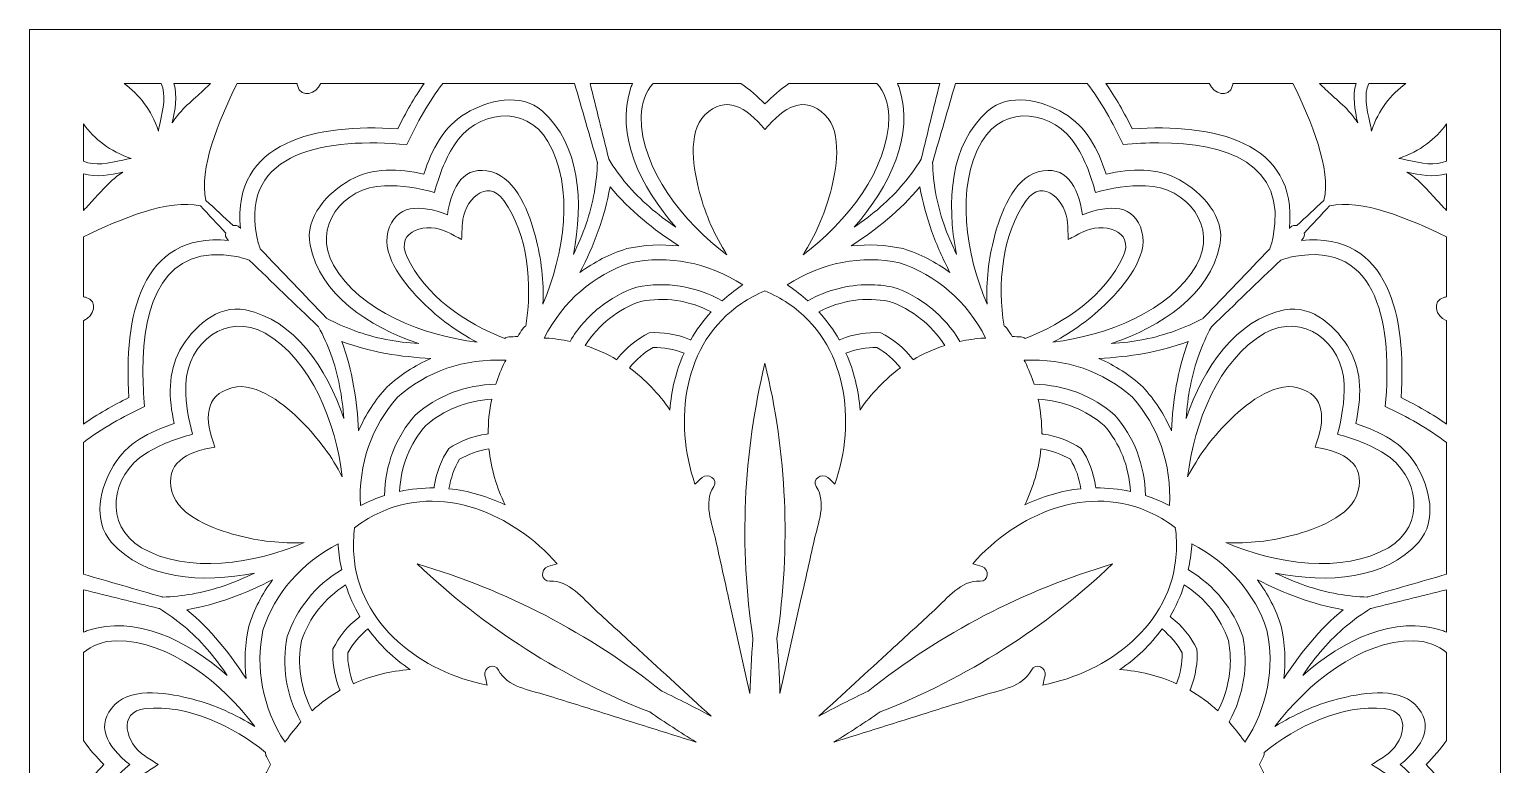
# Model space of a CAD drawing. Extents: x -175 to 692, y -400 to 112.
# Drawn here: x 528.6 to 692.2, y -113.3 to -31.5 of the extents above; entities that cross this region are included whole.
import ezdxf

# ---------------------------------------------------------------- set-up
doc = ezdxf.new("R2010")
doc.units = 0
doc.header["$MEASUREMENT"] = 0
doc.layers.add('Layer 1', color=7, linetype='Continuous', lineweight=0)

msp = doc.modelspace()

# ---------------------------------------------------------------- linework, layer by layer
at = {"layer": 'Layer 1'}
for points, knots in [([(681.72, -31.53), (681.72, -31.53), (680.4, -31.53), (680.4, -31.53), (680.4, -31.53), (675.44, -31.53), (675.44, -31.53), (675.44, -31.53), (674.74, -31.53), (674.74, -31.53), (674.74, -31.53), (669.67, -31.53), (669.67, -31.53), (669.67, -31.53), (668.35, -31.53), (668.35, -31.53), (668.35, -31.53), (667.88, -31.53), (667.88, -31.53), (667.88, -31.53), (666.07, -31.53), (666.07, -31.53), (666.07, -31.53), (665.37, -31.53), (665.37, -31.53), (665.37, -31.53), (663.88, -31.53), (663.88, -31.53), (663.88, -31.53), (651.99, -31.53), (651.99, -31.53), (651.99, -31.53), (649.42, -31.53), (649.42, -31.53), (649.42, -31.53), (641.51, -31.53), (641.51, -31.53), (641.51, -31.53), (635.52, -31.53), (635.52, -31.53), (635.52, -31.53), (632.88, -31.53), (632.88, -31.53), (632.88, -31.53), (631.7, -31.53), (631.7, -31.53), (631.7, -31.53), (630.58, -31.53), (630.58, -31.53), (630.58, -31.53), (628.64, -31.53), (628.64, -31.53), (628.64, -31.53), (613.71, -31.53), (613.71, -31.53), (613.71, -31.53), (610.56, -31.53), (610.56, -31.53), (610.56, -31.53), (610.2, -31.53), (610.2, -31.53), (610.2, -31.53), (607.04, -31.53), (607.04, -31.53), (607.04, -31.53), (592.12, -31.53), (592.12, -31.53), (592.12, -31.53), (590.18, -31.53), (590.18, -31.53), (590.18, -31.53), (589.06, -31.53), (589.06, -31.53), (589.06, -31.53), (587.88, -31.53), (587.88, -31.53), (587.88, -31.53), (585.24, -31.53), (585.24, -31.53), (585.24, -31.53), (579.25, -31.53), (579.25, -31.53), (579.25, -31.53), (571.33, -31.53), (571.33, -31.53), (571.33, -31.53), (568.77, -31.53), (568.77, -31.53), (568.77, -31.53), (556.88, -31.53), (556.88, -31.53), (556.88, -31.53), (555.39, -31.53), (555.39, -31.53), (555.39, -31.53), (554.69, -31.53), (554.69, -31.53), (554.69, -31.53), (552.87, -31.53), (552.87, -31.53), (552.87, -31.53), (552.41, -31.53), (552.41, -31.53), (552.41, -31.53), (551.09, -31.53), (551.09, -31.53), (551.09, -31.53), (546.02, -31.53), (546.02, -31.53), (546.02, -31.53), (545.32, -31.53), (545.32, -31.53), (545.32, -31.53), (540.36, -31.53), (540.36, -31.53), (540.36, -31.53), (539.04, -31.53), (539.04, -31.53), (539.04, -31.53), (528.59, -31.53), (528.59, -31.53), (528.59, -31.53), (528.59, -41.98), (528.59, -41.98), (528.59, -41.98), (528.59, -43.3), (528.59, -43.3), (528.59, -43.3), (528.59, -48.26), (528.59, -48.26), (528.59, -48.26), (528.59, -48.96), (528.59, -48.96), (528.59, -48.96), (528.59, -54.03), (528.59, -54.03), (528.59, -54.03), (528.59, -55.36), (528.59, -55.36), (528.59, -55.36), (528.59, -55.81), (528.59, -55.81), (528.59, -55.81), (528.59, -57.63), (528.59, -57.63), (528.59, -57.63), (528.59, -58.33), (528.59, -58.33), (528.59, -58.33), (528.59, -59.82), (528.59, -59.82), (528.59, -59.82), (528.59, -71.71), (528.59, -71.71), (528.59, -71.71), (528.59, -74.28), (528.59, -74.28), (528.59, -74.28), (528.59, -82.19), (528.59, -82.19), (528.59, -82.19), (528.59, -88.19), (528.59, -88.19), (528.59, -88.19), (528.59, -90.82), (528.59, -90.82), (528.59, -90.82), (528.59, -92), (528.59, -92), (528.59, -92), (528.59, -93.12), (528.59, -93.12), (528.59, -93.12), (528.59, -95.06), (528.59, -95.06), (528.59, -95.06), (528.59, -109.99), (528.59, -109.99), (528.59, -109.99), (528.59, -113.15), (528.59, -113.15), (528.59, -113.15), (528.59, -113.5), (528.59, -113.5), (528.59, -113.5), (528.59, -116.66), (528.59, -116.66), (528.59, -116.66), (528.59, -131.58), (528.59, -131.58), (528.59, -131.58), (528.59, -133.52), (528.59, -133.52), (528.59, -133.52), (528.59, -134.64), (528.59, -134.64), (528.59, -134.64), (528.59, -135.82), (528.59, -135.82), (528.59, -135.82), (528.59, -138.46), (528.59, -138.46), (528.59, -138.46), (528.59, -144.45), (528.59, -144.45), (528.59, -144.45), (528.59, -152.36), (528.59, -152.36), (528.59, -152.36), (528.59, -154.93), (528.59, -154.93), (528.59, -154.93), (528.59, -166.82), (528.59, -166.82), (528.59, -166.82), (528.59, -168.31), (528.59, -168.31), (528.59, -168.31), (528.59, -169.01), (528.59, -169.01), (528.59, -169.01), (528.59, -170.83), (528.59, -170.83), (528.59, -170.83), (528.59, -171.29), (528.59, -171.29), (528.59, -171.29), (528.59, -172.6), (528.59, -172.6), (528.59, -172.6), (528.59, -177.68), (528.59, -177.68), (528.59, -177.68), (528.59, -178.38), (528.59, -178.38), (528.59, -178.38), (528.59, -183.34), (528.59, -183.34), (528.59, -183.34), (528.59, -184.67), (528.59, -184.67), (528.59, -184.67), (528.59, -195.12), (528.59, -195.12), (528.59, -195.12), (539.04, -195.12), (539.04, -195.12), (539.04, -195.12), (540.36, -195.12), (540.36, -195.12), (540.36, -195.12), (545.32, -195.12), (545.32, -195.12), (545.32, -195.12), (546.03, -195.12), (546.03, -195.12), (546.03, -195.12), (551.09, -195.12), (551.09, -195.12), (551.09, -195.12), (552.41, -195.12), (552.41, -195.12), (552.41, -195.12), (552.88, -195.12), (552.88, -195.12), (552.88, -195.12), (554.69, -195.12), (554.69, -195.12), (554.69, -195.12), (555.39, -195.12), (555.39, -195.12), (555.39, -195.12), (556.88, -195.12), (556.88, -195.12), (556.88, -195.12), (568.77, -195.12), (568.77, -195.12), (568.77, -195.12), (571.34, -195.12), (571.34, -195.12), (571.34, -195.12), (579.26, -195.12), (579.26, -195.12), (579.26, -195.12), (585.23, -195.12), (585.23, -195.12), (585.23, -195.12), (587.88, -195.12), (587.88, -195.12), (587.88, -195.12), (589.06, -195.12), (589.06, -195.12), (589.06, -195.12), (590.18, -195.12), (590.18, -195.12), (590.18, -195.12), (592.13, -195.12), (592.13, -195.12), (592.13, -195.12), (607.04, -195.12), (607.04, -195.12), (607.04, -195.12), (610.19, -195.12), (610.19, -195.12), (610.19, -195.12), (610.57, -195.12), (610.57, -195.12), (610.57, -195.12), (613.72, -195.12), (613.72, -195.12), (613.72, -195.12), (628.63, -195.12), (628.63, -195.12), (628.63, -195.12), (630.58, -195.12), (630.58, -195.12), (630.58, -195.12), (631.7, -195.12), (631.7, -195.12), (631.7, -195.12), (632.88, -195.12), (632.88, -195.12), (632.88, -195.12), (635.53, -195.12), (635.53, -195.12), (635.53, -195.12), (641.5, -195.12), (641.5, -195.12), (641.5, -195.12), (649.42, -195.12), (649.42, -195.12), (649.42, -195.12), (651.99, -195.12), (651.99, -195.12), (651.99, -195.12), (663.88, -195.12), (663.88, -195.12), (663.88, -195.12), (665.37, -195.12), (665.37, -195.12), (665.37, -195.12), (666.06, -195.12), (666.06, -195.12), (666.06, -195.12), (667.88, -195.12), (667.88, -195.12), (667.88, -195.12), (668.35, -195.12), (668.35, -195.12), (668.35, -195.12), (669.67, -195.12), (669.67, -195.12), (669.67, -195.12), (674.73, -195.12), (674.73, -195.12), (674.73, -195.12), (675.44, -195.12), (675.44, -195.12), (675.44, -195.12), (680.4, -195.12), (680.4, -195.12), (680.4, -195.12), (681.72, -195.12), (681.72, -195.12), (681.72, -195.12), (692.18, -195.12), (692.18, -195.12), (692.18, -195.12), (692.18, -184.67), (692.18, -184.67), (692.18, -184.67), (692.18, -183.34), (692.18, -183.34), (692.18, -183.34), (692.18, -178.39), (692.18, -178.39), (692.18, -178.39), (692.18, -177.67), (692.18, -177.67), (692.18, -177.67), (692.18, -172.61), (692.18, -172.61), (692.18, -172.61), (692.18, -171.29), (692.18, -171.29), (692.18, -171.29), (692.18, -170.82), (692.18, -170.82), (692.18, -170.82), (692.18, -169.01), (692.18, -169.01), (692.18, -169.01), (692.18, -168.31), (692.18, -168.31), (692.18, -168.31), (692.18, -166.82), (692.18, -166.82), (692.18, -166.82), (692.18, -154.93), (692.18, -154.93), (692.18, -154.93), (692.18, -152.36), (692.18, -152.36), (692.18, -152.36), (692.18, -144.44), (692.18, -144.44), (692.18, -144.44), (692.18, -138.47), (692.18, -138.47), (692.18, -138.47), (692.18, -135.82), (692.18, -135.82), (692.18, -135.82), (692.18, -134.64), (692.18, -134.64), (692.18, -134.64), (692.18, -133.52), (692.18, -133.52), (692.18, -133.52), (692.18, -131.57), (692.18, -131.57), (692.18, -131.57), (692.18, -116.67), (692.18, -116.67), (692.18, -116.67), (692.18, -113.51), (692.18, -113.51), (692.18, -113.51), (692.18, -113.14), (692.18, -113.14), (692.18, -113.14), (692.18, -109.98), (692.18, -109.98), (692.18, -109.98), (692.18, -95.07), (692.18, -95.07), (692.18, -95.07), (692.18, -93.13), (692.18, -93.13), (692.18, -93.13), (692.18, -92), (692.18, -92), (692.18, -92), (692.18, -90.82), (692.18, -90.82), (692.18, -90.82), (692.18, -88.17), (692.18, -88.17), (692.18, -88.17), (692.18, -82.21), (692.18, -82.21), (692.18, -82.21), (692.18, -74.28), (692.18, -74.28), (692.18, -74.28), (692.18, -71.71), (692.18, -71.71), (692.18, -71.71), (692.18, -59.82), (692.18, -59.82), (692.18, -59.82), (692.18, -58.33), (692.18, -58.33), (692.18, -58.33), (692.18, -57.63), (692.18, -57.63), (692.18, -57.63), (692.18, -55.82), (692.18, -55.82), (692.18, -55.82), (692.18, -55.36), (692.18, -55.36), (692.18, -55.36), (692.18, -54.03), (692.18, -54.03), (692.18, -54.03), (692.18, -48.97), (692.18, -48.97), (692.18, -48.97), (692.18, -48.25), (692.18, -48.25), (692.18, -48.25), (692.18, -43.3), (692.18, -43.3), (692.18, -43.3), (692.18, -41.98), (692.18, -41.98), (692.18, -41.98), (692.18, -31.53), (692.18, -31.53), (692.18, -31.53), (681.72, -31.53), (681.72, -31.53)], [0, 0, 0, 0, 1, 1, 1, 2, 2, 2, 3, 3, 3, 4, 4, 4, 5, 5, 5, 6, 6, 6, 7, 7, 7, 8, 8, 8, 9, 9, 9, 10, 10, 10, 11, 11, 11, 12, 12, 12, 13, 13, 13, 14, 14, 14, 15, 15, 15, 16, 16, 16, 17, 17, 17, 18, 18, 18, 19, 19, 19, 20, 20, 20, 21, 21, 21, 22, 22, 22, 23, 23, 23, 24, 24, 24, 25, 25, 25, 26, 26, 26, 27, 27, 27, 28, 28, 28, 29, 29, 29, 30, 30, 30, 31, 31, 31, 32, 32, 32, 33, 33, 33, 34, 34, 34, 35, 35, 35, 36, 36, 36, 37, 37, 37, 38, 38, 38, 39, 39, 39, 40, 40, 40, 41, 41, 41, 42, 42, 42, 43, 43, 43, 44, 44, 44, 45, 45, 45, 46, 46, 46, 47, 47, 47, 48, 48, 48, 49, 49, 49, 50, 50, 50, 51, 51, 51, 52, 52, 52, 53, 53, 53, 54, 54, 54, 55, 55, 55, 56, 56, 56, 57, 57, 57, 58, 58, 58, 59, 59, 59, 60, 60, 60, 61, 61, 61, 62, 62, 62, 63, 63, 63, 64, 64, 64, 65, 65, 65, 66, 66, 66, 67, 67, 67, 68, 68, 68, 69, 69, 69, 70, 70, 70, 71, 71, 71, 72, 72, 72, 73, 73, 73, 74, 74, 74, 75, 75, 75, 76, 76, 76, 77, 77, 77, 78, 78, 78, 79, 79, 79, 80, 80, 80, 81, 81, 81, 82, 82, 82, 83, 83, 83, 84, 84, 84, 85, 85, 85, 86, 86, 86, 87, 87, 87, 88, 88, 88, 89, 89, 89, 90, 90, 90, 91, 91, 91, 92, 92, 92, 93, 93, 93, 94, 94, 94, 95, 95, 95, 96, 96, 96, 97, 97, 97, 98, 98, 98, 99, 99, 99, 100, 100, 100, 101, 101, 101, 102, 102, 102, 103, 103, 103, 104, 104, 104, 105, 105, 105, 106, 106, 106, 107, 107, 107, 108, 108, 108, 109, 109, 109, 110, 110, 110, 111, 111, 111, 112, 112, 112, 113, 113, 113, 114, 114, 114, 115, 115, 115, 116, 116, 116, 117, 117, 117, 118, 118, 118, 119, 119, 119, 120, 120, 120, 121, 121, 121, 122, 122, 122, 123, 123, 123, 124, 124, 124, 125, 125, 125, 126, 126, 126, 127, 127, 127, 128, 128, 128, 129, 129, 129, 130, 130, 130, 131, 131, 131, 132, 132, 132, 133, 133, 133, 134, 134, 134, 135, 135, 135, 136, 136, 136, 137, 137, 137, 138, 138, 138, 139, 139, 139, 140, 140, 140, 141, 141, 141, 142, 142, 142, 143, 143, 143, 144, 144, 144, 145, 145, 145, 146, 146, 146, 147, 147, 147, 148, 148, 148, 149, 149, 149, 150, 150, 150, 151, 151, 151, 152, 152, 152, 153, 153, 153, 154, 154, 154, 155, 155, 155, 156, 156, 156, 157, 157, 157, 158, 158, 158, 159, 159, 159, 160, 160, 160, 161, 161, 161, 162, 162, 162, 163, 163, 163, 164, 164, 164, 164]), ([(543.25, -37.53), (543.81, -38.8), (543.46, -40.38), (543.12, -41.9), (543.12, -41.9), (543.05, -42.22), (543.05, -42.22), (543, -42.43), (542.97, -42.63), (542.93, -42.84), (542.14, -40.45), (540.8, -38.77), (539.11, -37.53), (539.11, -37.53), (543.25, -37.53), (543.25, -37.53)], [0, 0, 0, 0, 1, 1, 1, 2, 2, 2, 3, 3, 3, 4, 4, 4, 5, 5, 5, 5]), ([(548.73, -37.53), (548.28, -37.99), (547.8, -38.43), (547.3, -38.88), (546.68, -39.43), (546.05, -39.99), (545.48, -40.61), (545.09, -41.04), (544.75, -41.48), (544.47, -41.93), (544.78, -40.51), (545.08, -38.96), (544.65, -37.53), (544.65, -37.53), (548.73, -37.53), (548.73, -37.53)], [0, 0, 0, 0, 1, 1, 1, 2, 2, 2, 3, 3, 3, 4, 4, 4, 5, 5, 5, 5]), ([(558.35, -37.53), (558.36, -37.61), (558.36, -37.68), (558.39, -37.77), (558.78, -39.28), (560.56, -38.68), (560.95, -37.58), (560.96, -37.56), (560.96, -37.55), (560.96, -37.53), (560.96, -37.53), (572.49, -37.53), (572.49, -37.53), (571.39, -39.09), (570.41, -40.82), (569.54, -42.59), (569.54, -42.59), (569.54, -42.59), (569.54, -42.59), (560.59, -41.98), (551.1, -43.92), (552.05, -53.67), (552.02, -53.64), (551.99, -53.6), (551.96, -53.58), (551.74, -53.34), (551.48, -53.29), (551.24, -53.35), (550.23, -52.42), (549.22, -51.48), (548.21, -50.55), (547.43, -47.02), (549.6, -41.76), (551.68, -37.53), (551.68, -37.53), (558.35, -37.53), (558.35, -37.53)], [0, 0, 0, 0, 1, 1, 1, 2, 2, 2, 3, 3, 3, 4, 4, 4, 5, 5, 5, 6, 6, 6, 7, 7, 7, 8, 8, 8, 9, 9, 9, 10, 10, 10, 11, 11, 11, 12, 12, 12, 12]), ([(589.2, -37.53), (590.04, -40.44), (590.88, -43.36), (591.73, -46.26), (591.73, -46.29), (591.74, -46.3), (591.74, -46.32), (591.71, -47.45), (591.59, -48.57), (591.41, -49.63), (590.99, -52.04), (590.15, -54.35), (589.07, -56.57), (590.24, -50.73), (589.8, -44.32), (585.63, -40.63), (583.23, -38.5), (579.55, -39.42), (577.11, -40.87), (574.66, -42.32), (573.31, -44.9), (572.45, -47.63), (569.65, -47.01), (566.75, -46.88), (564.27, -48.28), (561.8, -49.66), (559.16, -52.4), (559.8, -55.54), (560.91, -61), (566.24, -64.58), (571.88, -66.49), (569.43, -66.32), (567.01, -65.89), (564.7, -65.04), (563.69, -64.67), (562.67, -64.22), (561.67, -63.68), (561.66, -63.67), (561.65, -63.65), (561.63, -63.64), (559.17, -61.08), (556.71, -58.52), (554.25, -55.95), (554.09, -55.5), (553.96, -55.05), (553.86, -54.58), (552.01, -44.99), (561.79, -43.53), (570.56, -44.35), (571.67, -41.92), (573.02, -39.52), (574.56, -37.53), (574.56, -37.53), (589.2, -37.53), (589.2, -37.53)], [0, 0, 0, 0, 1, 1, 1, 2, 2, 2, 3, 3, 3, 4, 4, 4, 5, 5, 5, 6, 6, 6, 7, 7, 7, 8, 8, 8, 9, 9, 9, 10, 10, 10, 11, 11, 11, 12, 12, 12, 13, 13, 13, 14, 14, 14, 15, 15, 15, 16, 16, 16, 17, 17, 17, 18, 18, 18, 18]), ([(595.65, -37.53), (595.59, -37.68), (595.52, -37.83), (595.47, -37.99), (593.7, -43.28), (596.52, -49.04), (600.46, -53.52), (598.42, -52.14), (596.53, -50.56), (594.96, -48.67), (594.27, -47.85), (593.61, -46.94), (593.01, -45.98), (593.01, -45.96), (593.01, -45.94), (593.01, -45.92), (592.32, -43.12), (591.63, -40.33), (590.93, -37.53), (590.93, -37.53), (595.65, -37.53), (595.65, -37.53)], [0, 0, 0, 0, 1, 1, 1, 2, 2, 2, 3, 3, 3, 4, 4, 4, 5, 5, 5, 6, 6, 6, 7, 7, 7, 7]), ([(597.93, -37.53), (597.93, -37.53), (607.71, -37.53), (607.71, -37.53), (608.67, -38.22), (609.55, -38.98), (610.38, -39.81), (611.21, -38.98), (612.09, -38.22), (613.05, -37.53), (613.05, -37.53), (622.83, -37.53), (622.83, -37.53), (623.64, -38.47), (624.14, -39.71), (624.15, -41.22), (624.18, -47.12), (619.37, -53.03), (614.61, -56.61), (615.96, -54.49), (616.97, -52.2), (617.65, -49.69), (618.3, -47.24), (619.09, -43.08), (617.05, -41.03), (614.8, -38.79), (612.45, -40.12), (610.38, -42.68), (608.3, -40.12), (605.96, -38.79), (603.71, -41.03), (601.67, -43.08), (602.46, -47.24), (603.11, -49.69), (603.78, -52.2), (604.8, -54.49), (606.15, -56.61), (601.39, -53.03), (596.57, -47.12), (596.61, -41.22), (596.62, -39.71), (597.12, -38.47), (597.93, -37.53)], [0, 0, 0, 0, 1, 1, 1, 2, 2, 2, 3, 3, 3, 4, 4, 4, 5, 5, 5, 6, 6, 6, 7, 7, 7, 8, 8, 8, 9, 9, 9, 10, 10, 10, 11, 11, 11, 12, 12, 12, 13, 13, 13, 14, 14, 14, 14]), ([(629.82, -37.53), (629.13, -40.33), (628.44, -43.12), (627.75, -45.92), (627.74, -45.94), (627.74, -45.96), (627.74, -45.98), (627.14, -46.94), (626.49, -47.85), (625.8, -48.67), (624.23, -50.56), (622.34, -52.14), (620.3, -53.52), (624.24, -49.04), (627.06, -43.28), (625.29, -37.99), (625.24, -37.83), (625.17, -37.68), (625.1, -37.53), (625.1, -37.53), (629.82, -37.53), (629.82, -37.53)], [0, 0, 0, 0, 1, 1, 1, 2, 2, 2, 3, 3, 3, 4, 4, 4, 5, 5, 5, 6, 6, 6, 7, 7, 7, 7]), ([(646.21, -37.53), (647.74, -39.52), (649.09, -41.92), (650.2, -44.35), (651.52, -44.22), (652.86, -44.15), (654.18, -44.15), (661.65, -44.15), (668.47, -46.43), (666.89, -54.58), (666.8, -55.05), (666.67, -55.5), (666.51, -55.95), (664.05, -58.52), (661.59, -61.08), (659.12, -63.64), (659.11, -63.65), (659.1, -63.67), (659.09, -63.68), (658.09, -64.22), (657.06, -64.67), (656.05, -65.04), (653.75, -65.89), (651.33, -66.32), (648.88, -66.49), (654.52, -64.58), (659.85, -61), (660.96, -55.54), (661.6, -52.4), (658.96, -49.66), (656.49, -48.28), (654, -46.88), (651.11, -47.01), (648.31, -47.63), (647.45, -44.9), (646.1, -42.32), (643.65, -40.87), (641.21, -39.42), (637.53, -38.5), (635.13, -40.63), (630.96, -44.32), (630.52, -50.73), (631.68, -56.57), (630.61, -54.35), (629.77, -52.04), (629.35, -49.63), (629.17, -48.57), (629.05, -47.45), (629.01, -46.32), (629.02, -46.3), (629.03, -46.29), (629.03, -46.26), (629.88, -43.36), (630.72, -40.44), (631.56, -37.53), (631.56, -37.53), (646.21, -37.53), (646.21, -37.53)], [0, 0, 0, 0, 1, 1, 1, 2, 2, 2, 3, 3, 3, 4, 4, 4, 5, 5, 5, 6, 6, 6, 7, 7, 7, 8, 8, 8, 9, 9, 9, 10, 10, 10, 11, 11, 11, 12, 12, 12, 13, 13, 13, 14, 14, 14, 15, 15, 15, 16, 16, 16, 17, 17, 17, 18, 18, 18, 19, 19, 19, 19]), ([(659.8, -37.53), (659.8, -37.55), (659.8, -37.56), (659.81, -37.58), (660.2, -38.68), (661.98, -39.28), (662.37, -37.77), (662.4, -37.68), (662.4, -37.61), (662.41, -37.53), (662.41, -37.53), (669.08, -37.53), (669.08, -37.53), (671.16, -41.76), (673.33, -47.02), (672.54, -50.55), (671.54, -51.48), (670.53, -52.42), (669.52, -53.35), (669.28, -53.29), (669.02, -53.34), (668.79, -53.58), (668.77, -53.6), (668.74, -53.64), (668.7, -53.67), (669.66, -43.92), (660.17, -41.98), (651.21, -42.59), (651.21, -42.59), (651.21, -42.59), (651.21, -42.59), (650.35, -40.82), (649.36, -39.09), (648.27, -37.53), (648.27, -37.53), (659.8, -37.53), (659.8, -37.53)], [0, 0, 0, 0, 1, 1, 1, 2, 2, 2, 3, 3, 3, 4, 4, 4, 5, 5, 5, 6, 6, 6, 7, 7, 7, 8, 8, 8, 9, 9, 9, 10, 10, 10, 11, 11, 11, 12, 12, 12, 12]), ([(676.11, -37.53), (675.68, -38.96), (675.97, -40.51), (676.29, -41.93), (676.01, -41.48), (675.67, -41.04), (675.28, -40.61), (674.71, -39.99), (674.07, -39.43), (673.46, -38.88), (672.96, -38.43), (672.48, -37.99), (672.03, -37.53), (672.03, -37.53), (676.11, -37.53), (676.11, -37.53)], [0, 0, 0, 0, 1, 1, 1, 2, 2, 2, 3, 3, 3, 4, 4, 4, 5, 5, 5, 5]), ([(677.51, -37.53), (677.51, -37.53), (681.65, -37.53), (681.65, -37.53), (679.96, -38.77), (678.61, -40.45), (677.82, -42.84), (677.79, -42.63), (677.75, -42.43), (677.71, -42.22), (677.71, -42.22), (677.64, -41.9), (677.64, -41.9), (677.3, -40.38), (676.95, -38.8), (677.51, -37.53)], [0, 0, 0, 0, 1, 1, 1, 2, 2, 2, 3, 3, 3, 4, 4, 4, 5, 5, 5, 5]), ([(585.68, -62.09), (585.8, -59.58), (585.53, -57.09), (584.86, -54.58), (584.21, -52.14), (582.8, -48.13), (580, -47.38), (576.94, -46.56), (575.57, -48.89), (575.06, -52.15), (571.98, -50.96), (569.28, -50.98), (568.46, -54.05), (567.71, -56.84), (570.48, -60.06), (572.27, -61.85), (574.11, -63.69), (576.13, -65.16), (578.36, -66.32), (572.45, -65.6), (565.32, -62.9), (562.4, -57.76), (559.98, -53.51), (563.42, -49.06), (568.06, -48.92), (569.99, -48.86), (571.82, -49.18), (573.63, -49.66), (574.11, -47.86), (574.75, -46.11), (575.77, -44.47), (578.21, -40.53), (583.78, -39.77), (586.25, -43.99), (589.23, -49.09), (588.02, -56.61), (585.68, -62.09)], [0, 0, 0, 0, 1, 1, 1, 2, 2, 2, 3, 3, 3, 4, 4, 4, 5, 5, 5, 6, 6, 6, 7, 7, 7, 8, 8, 8, 9, 9, 9, 10, 10, 10, 11, 11, 11, 12, 12, 12, 12]), ([(642.4, -66.32), (644.63, -65.16), (646.65, -63.69), (648.49, -61.85), (650.28, -60.06), (653.05, -56.84), (652.3, -54.05), (651.48, -50.98), (648.78, -50.96), (645.7, -52.15), (645.19, -48.89), (643.82, -46.56), (640.75, -47.38), (637.95, -48.13), (636.55, -52.14), (635.9, -54.58), (635.23, -57.09), (634.96, -59.58), (635.08, -62.09), (632.74, -56.61), (631.52, -49.09), (634.5, -43.99), (636.97, -39.77), (642.55, -40.53), (644.99, -44.47), (646.01, -46.11), (646.65, -47.86), (647.13, -49.66), (648.94, -49.18), (650.77, -48.86), (652.7, -48.92), (657.33, -49.06), (660.78, -53.51), (658.36, -57.76), (655.43, -62.9), (648.31, -65.6), (642.4, -66.32)], [0, 0, 0, 0, 1, 1, 1, 2, 2, 2, 3, 3, 3, 4, 4, 4, 5, 5, 5, 6, 6, 6, 7, 7, 7, 8, 8, 8, 9, 9, 9, 10, 10, 10, 11, 11, 11, 12, 12, 12, 12]), ([(534.59, -42.05), (535.82, -43.74), (537.51, -45.09), (539.89, -45.88), (539.69, -45.91), (539.49, -45.95), (539.27, -45.99), (539.27, -45.99), (538.96, -46.07), (538.96, -46.07), (537.43, -46.41), (535.86, -46.75), (534.59, -46.19), (534.59, -46.19), (534.59, -42.05), (534.59, -42.05)], [0, 0, 0, 0, 1, 1, 1, 2, 2, 2, 3, 3, 3, 4, 4, 4, 5, 5, 5, 5]), ([(686.18, -46.18), (684.91, -46.75), (683.33, -46.41), (681.8, -46.07), (681.8, -46.07), (681.49, -45.99), (681.49, -45.99), (681.27, -45.95), (681.07, -45.91), (680.86, -45.88), (683.25, -45.08), (684.94, -43.74), (686.18, -42.04), (686.18, -42.04), (686.18, -46.18), (686.18, -46.18)], [0, 0, 0, 0, 1, 1, 1, 2, 2, 2, 3, 3, 3, 4, 4, 4, 5, 5, 5, 5]), ([(534.59, -47.6), (536.02, -48.02), (537.57, -47.73), (538.98, -47.42), (538.54, -47.69), (538.1, -48.03), (537.68, -48.42), (537.05, -48.99), (536.48, -49.63), (535.93, -50.24), (535.48, -50.74), (535.05, -51.22), (534.59, -51.67), (534.59, -51.67), (534.59, -47.6), (534.59, -47.6)], [0, 0, 0, 0, 1, 1, 1, 2, 2, 2, 3, 3, 3, 4, 4, 4, 5, 5, 5, 5]), ([(684.82, -50.24), (684.27, -49.63), (683.71, -48.99), (683.08, -48.42), (682.66, -48.03), (682.22, -47.69), (681.77, -47.42), (683.19, -47.73), (684.74, -48.02), (686.18, -47.59), (686.18, -47.59), (686.18, -51.68), (686.18, -51.68), (685.72, -51.23), (685.28, -50.74), (684.82, -50.24)], [0, 0, 0, 0, 1, 1, 1, 2, 2, 2, 3, 3, 3, 4, 4, 4, 5, 5, 5, 5]), ([(570.55, -56.79), (569.21, -53.82), (572.9, -52.96), (575.07, -54.07), (575.6, -54.35), (576.13, -54.62), (576.65, -54.9), (576.67, -54.31), (576.7, -53.71), (576.73, -53.11), (576.84, -50.68), (579.44, -47.91), (581.34, -50.56), (584.09, -54.4), (584.52, -59.96), (583.79, -64.53), (583.65, -64.61), (583.52, -64.72), (583.42, -64.87), (583.24, -65.14), (583.06, -65.42), (582.88, -65.69), (582.88, -65.69), (582.88, -65.69), (582.88, -65.69), (582.88, -65.69), (582.88, -65.69), (582.87, -65.69), (582.55, -65.71), (582.22, -65.73), (581.89, -65.75), (581.72, -65.76), (581.57, -65.83), (581.44, -65.91), (577.11, -64.26), (572.5, -61.1), (570.55, -56.79)], [0, 0, 0, 0, 1, 1, 1, 2, 2, 2, 3, 3, 3, 4, 4, 4, 5, 5, 5, 6, 6, 6, 7, 7, 7, 8, 8, 8, 9, 9, 9, 10, 10, 10, 11, 11, 11, 12, 12, 12, 12]), ([(595, -55.92), (593.13, -56.51), (591.38, -57.4), (589.81, -58.57), (591.36, -55.57), (592.57, -52.43), (593.15, -49.03), (595.36, -51.68), (597.97, -53.79), (600.81, -55.62), (598.87, -55.4), (596.91, -55.5), (595, -55.92)], [0, 0, 0, 0, 1, 1, 1, 2, 2, 2, 3, 3, 3, 4, 4, 4, 4]), ([(630.95, -58.57), (629.37, -57.4), (627.63, -56.51), (625.76, -55.92), (623.85, -55.5), (621.89, -55.4), (619.95, -55.62), (622.79, -53.79), (625.4, -51.68), (627.61, -49.03), (627.9, -50.73), (628.35, -52.36), (628.91, -53.95), (629.48, -55.54), (630.17, -57.07), (630.95, -58.57)], [0, 0, 0, 0, 1, 1, 1, 2, 2, 2, 3, 3, 3, 4, 4, 4, 5, 5, 5, 5]), ([(639.32, -65.91), (639.19, -65.83), (639.03, -65.76), (638.86, -65.75), (638.54, -65.73), (638.21, -65.71), (637.88, -65.69), (637.88, -65.69), (637.88, -65.69), (637.88, -65.69), (637.88, -65.69), (637.88, -65.69), (637.88, -65.69), (637.69, -65.42), (637.51, -65.14), (637.33, -64.87), (637.24, -64.72), (637.11, -64.61), (636.97, -64.53), (636.24, -59.96), (636.67, -54.4), (639.42, -50.56), (641.32, -47.91), (643.92, -50.68), (644.03, -53.11), (644.06, -53.71), (644.09, -54.31), (644.11, -54.9), (644.63, -54.62), (645.16, -54.35), (645.69, -54.07), (647.86, -52.96), (651.55, -53.82), (650.21, -56.79), (648.26, -61.1), (643.64, -64.26), (639.32, -65.91)], [0, 0, 0, 0, 1, 1, 1, 2, 2, 2, 3, 3, 3, 4, 4, 4, 5, 5, 5, 6, 6, 6, 7, 7, 7, 8, 8, 8, 9, 9, 9, 10, 10, 10, 11, 11, 11, 12, 12, 12, 12]), ([(534.59, -63.9), (534.6, -63.9), (534.62, -63.9), (534.64, -63.9), (535.74, -63.5), (536.34, -61.72), (534.83, -61.32), (534.74, -61.3), (534.67, -61.3), (534.59, -61.29), (534.59, -61.29), (534.59, -54.62), (534.59, -54.62), (538.82, -52.54), (544.08, -50.37), (547.6, -51.16), (548.54, -52.16), (549.47, -53.17), (550.41, -54.18), (550.34, -54.41), (550.4, -54.68), (550.63, -54.91), (550.66, -54.94), (550.7, -54.96), (550.72, -55), (540.97, -54.05), (539.04, -63.53), (539.65, -72.49), (539.65, -72.49), (539.65, -72.49), (539.65, -72.49), (537.88, -73.35), (536.15, -74.34), (534.59, -75.43), (534.59, -75.43), (534.59, -63.9), (534.59, -63.9)], [0, 0, 0, 0, 1, 1, 1, 2, 2, 2, 3, 3, 3, 4, 4, 4, 5, 5, 5, 6, 6, 6, 7, 7, 7, 8, 8, 8, 9, 9, 9, 10, 10, 10, 11, 11, 11, 12, 12, 12, 12]), ([(686.18, -61.29), (686.1, -61.3), (686.02, -61.3), (685.93, -61.32), (684.42, -61.72), (685.02, -63.5), (686.12, -63.9), (686.14, -63.9), (686.16, -63.9), (686.18, -63.9), (686.18, -63.9), (686.18, -75.44), (686.18, -75.44), (684.61, -74.34), (682.88, -73.35), (681.11, -72.49), (681.11, -72.49), (681.11, -72.49), (681.11, -72.49), (681.72, -63.53), (679.79, -54.05), (670.03, -55), (670.06, -54.96), (670.1, -54.94), (670.12, -54.91), (670.36, -54.68), (670.41, -54.41), (670.35, -54.18), (671.28, -53.17), (672.22, -52.16), (673.16, -51.16), (676.68, -50.37), (681.94, -52.54), (686.18, -54.62), (686.18, -54.62), (686.18, -61.29), (686.18, -61.29)], [0, 0, 0, 0, 1, 1, 1, 2, 2, 2, 3, 3, 3, 4, 4, 4, 5, 5, 5, 6, 6, 6, 7, 7, 7, 8, 8, 8, 9, 9, 9, 10, 10, 10, 11, 11, 11, 12, 12, 12, 12]), ([(560.7, -64.58), (560.71, -64.59), (560.73, -64.6), (560.74, -64.61), (561.27, -65.61), (561.73, -66.64), (562.1, -67.65), (562.95, -69.95), (563.37, -72.37), (563.55, -74.83), (561.64, -69.18), (558.05, -63.85), (552.6, -62.74), (549.46, -62.1), (546.72, -64.74), (545.33, -67.21), (543.95, -69.7), (544.07, -72.59), (544.69, -75.39), (541.95, -76.26), (539.38, -77.6), (537.93, -80.05), (536.48, -82.48), (535.56, -86.17), (537.69, -88.57), (541.38, -92.74), (547.78, -93.18), (553.63, -92.01), (551.41, -93.09), (549.1, -93.93), (546.68, -94.35), (545.63, -94.53), (544.51, -94.65), (543.38, -94.69), (543.36, -94.68), (543.35, -94.67), (543.33, -94.67), (540.41, -93.82), (537.5, -92.98), (534.59, -92.14), (534.59, -92.14), (534.59, -77.49), (534.59, -77.49), (536.58, -75.96), (538.98, -74.61), (541.4, -73.5), (541.28, -72.18), (541.21, -70.84), (541.21, -69.53), (541.21, -62.06), (543.49, -55.23), (551.63, -56.81), (552.11, -56.9), (552.56, -57.03), (553.01, -57.19), (555.57, -59.65), (558.14, -62.11), (560.7, -64.58)], [0, 0, 0, 0, 1, 1, 1, 2, 2, 2, 3, 3, 3, 4, 4, 4, 5, 5, 5, 6, 6, 6, 7, 7, 7, 8, 8, 8, 9, 9, 9, 10, 10, 10, 11, 11, 11, 12, 12, 12, 13, 13, 13, 14, 14, 14, 15, 15, 15, 16, 16, 16, 17, 17, 17, 18, 18, 18, 19, 19, 19, 19]), ([(679.35, -73.5), (681.78, -74.61), (684.18, -75.96), (686.18, -77.5), (686.18, -77.5), (686.18, -92.14), (686.18, -92.14), (683.26, -92.98), (680.35, -93.82), (677.43, -94.67), (677.41, -94.67), (677.4, -94.68), (677.38, -94.69), (676.25, -94.65), (675.13, -94.53), (674.07, -94.35), (671.66, -93.93), (669.35, -93.09), (667.13, -92.01), (672.98, -93.18), (679.38, -92.74), (683.07, -88.57), (685.2, -86.17), (684.28, -82.48), (682.83, -80.05), (681.38, -77.6), (678.8, -76.26), (676.07, -75.39), (676.69, -72.59), (676.81, -69.7), (675.42, -67.21), (674.04, -64.74), (671.3, -62.1), (668.16, -62.74), (662.7, -63.85), (659.12, -69.18), (657.21, -74.83), (657.39, -72.37), (657.81, -69.95), (658.65, -67.65), (659.03, -66.64), (659.48, -65.61), (660.02, -64.61), (660.03, -64.6), (660.05, -64.59), (660.06, -64.58), (662.62, -62.11), (665.18, -59.65), (667.75, -57.19), (668.2, -57.03), (668.65, -56.9), (669.13, -56.81), (678.71, -54.95), (680.17, -64.73), (679.35, -73.5), (679.35, -73.5), (679.35, -73.5), (679.35, -73.5)], [0, 0, 0, 0, 1, 1, 1, 2, 2, 2, 3, 3, 3, 4, 4, 4, 5, 5, 5, 6, 6, 6, 7, 7, 7, 8, 8, 8, 9, 9, 9, 10, 10, 10, 11, 11, 11, 12, 12, 12, 13, 13, 13, 14, 14, 14, 15, 15, 15, 16, 16, 16, 17, 17, 17, 18, 18, 18, 19, 19, 19, 19]), ([(607.75, -60.05), (606.98, -60.57), (606.29, -61.13), (605.63, -61.72), (605.62, -61.72), (605.62, -61.72), (605.61, -61.71), (602.65, -60.06), (599.31, -59.56), (596.14, -60.19), (594.61, -60.71), (593.19, -61.49), (591.93, -62.51), (590.67, -63.53), (589.57, -64.79), (588.7, -66.24), (588.7, -66.24), (588.7, -66.24), (588.7, -66.25), (587.84, -66.06), (586.95, -65.93), (586.02, -65.87), (585.96, -65.87), (585.9, -65.87), (585.84, -65.87), (587.93, -61.76), (591.35, -58.83), (595.42, -57.5), (599.61, -56.61), (604.03, -57.45), (607.91, -59.95), (607.85, -59.98), (607.8, -60.02), (607.75, -60.05)], [0, 0, 0, 0, 1, 1, 1, 2, 2, 2, 3, 3, 3, 4, 4, 4, 5, 5, 5, 6, 6, 6, 7, 7, 7, 8, 8, 8, 9, 9, 9, 10, 10, 10, 11, 11, 11, 11]), ([(634.92, -65.87), (634.86, -65.87), (634.8, -65.87), (634.73, -65.87), (633.81, -65.93), (632.92, -66.06), (632.06, -66.25), (632.06, -66.24), (632.06, -66.24), (632.06, -66.24), (630.31, -63.33), (627.67, -61.22), (624.61, -60.19), (623.73, -60.02), (622.83, -59.93), (621.94, -59.93), (619.62, -59.93), (617.28, -60.52), (615.14, -61.71), (615.14, -61.72), (615.13, -61.72), (615.13, -61.72), (614.47, -61.13), (613.78, -60.57), (613.01, -60.05), (612.96, -60.02), (612.91, -59.98), (612.85, -59.95), (616.72, -57.45), (621.15, -56.61), (625.33, -57.5), (629.41, -58.83), (632.83, -61.76), (634.92, -65.87)], [0, 0, 0, 0, 1, 1, 1, 2, 2, 2, 3, 3, 3, 4, 4, 4, 5, 5, 5, 6, 6, 6, 7, 7, 7, 8, 8, 8, 9, 9, 9, 10, 10, 10, 11, 11, 11, 11]), ([(597.51, -65.28), (596.17, -65.95), (594.96, -66.92), (593.99, -68.16), (593.97, -68.2), (593.94, -68.24), (593.92, -68.28), (592.82, -67.63), (591.64, -67.1), (590.38, -66.69), (591.9, -64.34), (594.06, -62.65), (596.57, -61.79), (599.18, -61.28), (601.9, -61.66), (604.4, -62.95), (603.51, -63.92), (602.75, -64.97), (602.12, -66.08), (602.07, -66.06), (602.03, -66.04), (601.99, -66.02), (600.53, -65.42), (599, -65.19), (597.51, -65.28)], [0, 0, 0, 0, 1, 1, 1, 2, 2, 2, 3, 3, 3, 4, 4, 4, 5, 5, 5, 6, 6, 6, 7, 7, 7, 8, 8, 8, 8]), ([(612.97, -62.02), (619.56, -66.43), (620.55, -75.16), (618.16, -82.13), (617.9, -81.89), (617.64, -81.64), (617.38, -81.4), (616.71, -80.78), (615.55, -81.59), (616.08, -82.4), (617.26, -84.2), (616.27, -86.52), (615.85, -88.38), (615.38, -90.51), (614.9, -92.65), (614.42, -94.78), (613.63, -98.33), (612.84, -101.88), (612.05, -105.43), (611.98, -103.38), (611.87, -101.34), (611.71, -99.3), (613.26, -89.08), (612.81, -78.71), (610.38, -68.68), (607.95, -78.71), (607.5, -89.08), (609.04, -99.3), (608.89, -101.34), (608.77, -103.38), (608.71, -105.43), (607.92, -101.88), (607.13, -98.33), (606.33, -94.78), (605.86, -92.65), (605.38, -90.51), (604.91, -88.38), (604.49, -86.52), (603.5, -84.2), (604.68, -82.4), (605.21, -81.59), (604.05, -80.78), (603.38, -81.4), (603.12, -81.64), (602.86, -81.89), (602.59, -82.13), (600.21, -75.16), (601.2, -66.43), (607.78, -62.02), (608.61, -61.46), (609.48, -61), (610.38, -60.63), (611.27, -61), (612.15, -61.46), (612.97, -62.02)], [0, 0, 0, 0, 1, 1, 1, 2, 2, 2, 3, 3, 3, 4, 4, 4, 5, 5, 5, 6, 6, 6, 7, 7, 7, 8, 8, 8, 9, 9, 9, 10, 10, 10, 11, 11, 11, 12, 12, 12, 13, 13, 13, 14, 14, 14, 15, 15, 15, 16, 16, 16, 17, 17, 17, 18, 18, 18, 18]), ([(618.77, -66.02), (618.72, -66.04), (618.69, -66.06), (618.64, -66.08), (618.01, -64.97), (617.25, -63.92), (616.36, -62.95), (618.86, -61.66), (621.58, -61.28), (624.19, -61.79), (625.44, -62.22), (626.61, -62.86), (627.65, -63.68), (628.7, -64.51), (629.62, -65.51), (630.38, -66.69), (629.12, -67.1), (627.94, -67.63), (626.84, -68.28), (626.82, -68.24), (626.79, -68.2), (626.76, -68.16), (625.8, -66.92), (624.59, -65.95), (623.25, -65.28), (621.75, -65.19), (620.23, -65.42), (618.77, -66.02)], [0, 0, 0, 0, 1, 1, 1, 2, 2, 2, 3, 3, 3, 4, 4, 4, 5, 5, 5, 6, 6, 6, 7, 7, 7, 8, 8, 8, 9, 9, 9, 9]), ([(545.97, -71.45), (545.97, -71.3), (545.97, -71.15), (545.98, -71), (546.12, -66.37), (550.57, -62.92), (554.82, -65.34), (559.95, -68.27), (562.66, -75.39), (563.38, -81.3), (562.22, -79.07), (560.74, -77.05), (558.91, -75.21), (557.12, -73.42), (553.9, -70.65), (551.11, -71.4), (548.04, -72.23), (548.02, -74.92), (549.21, -78), (545.95, -78.51), (543.62, -79.88), (544.44, -82.95), (545.19, -85.75), (549.19, -87.15), (551.64, -87.8), (554.15, -88.47), (556.63, -88.74), (559.15, -88.62), (553.67, -90.96), (546.15, -92.18), (541.05, -89.19), (536.83, -86.73), (537.59, -81.15), (541.53, -78.71), (543.17, -77.69), (544.91, -77.05), (546.72, -76.57), (546.27, -74.9), (545.97, -73.22), (545.97, -71.45)], [0, 0, 0, 0, 1, 1, 1, 2, 2, 2, 3, 3, 3, 4, 4, 4, 5, 5, 5, 6, 6, 6, 7, 7, 7, 8, 8, 8, 9, 9, 9, 10, 10, 10, 11, 11, 11, 12, 12, 12, 13, 13, 13, 13]), ([(679.23, -78.71), (683.17, -81.15), (683.93, -86.73), (679.71, -89.19), (674.61, -92.18), (667.09, -90.96), (661.61, -88.62), (664.12, -88.74), (666.61, -88.47), (669.12, -87.8), (671.56, -87.15), (675.57, -85.75), (676.32, -82.95), (677.14, -79.88), (674.81, -78.51), (671.55, -78), (672.74, -74.92), (672.72, -72.23), (669.65, -71.4), (666.86, -70.65), (663.64, -73.42), (661.85, -75.21), (660.01, -77.05), (658.54, -79.07), (657.38, -81.3), (658.1, -75.39), (660.8, -68.27), (665.94, -65.34), (670.19, -62.92), (674.64, -66.37), (674.78, -71), (674.84, -72.93), (674.52, -74.76), (674.04, -76.57), (675.85, -77.05), (677.59, -77.69), (679.23, -78.71)], [0, 0, 0, 0, 1, 1, 1, 2, 2, 2, 3, 3, 3, 4, 4, 4, 5, 5, 5, 6, 6, 6, 7, 7, 7, 8, 8, 8, 9, 9, 9, 10, 10, 10, 11, 11, 11, 12, 12, 12, 12]), ([(568.36, -71.3), (567.04, -72.75), (565.97, -74.39), (565.19, -76.18), (565.03, -72.81), (564.51, -69.49), (563.32, -66.26), (566.55, -67.45), (569.87, -67.97), (573.24, -68.13), (571.45, -68.92), (569.8, -69.98), (568.36, -71.3)], [0, 0, 0, 0, 1, 1, 1, 2, 2, 2, 3, 3, 3, 4, 4, 4, 4]), ([(601.38, -67.55), (600.48, -69.54), (599.97, -71.68), (599.81, -73.88), (599.81, -73.88), (599.8, -73.86), (599.8, -73.86), (598.57, -72.04), (597.05, -70.45), (595.3, -69.18), (596.05, -68.24), (596.95, -67.48), (597.95, -66.93), (599.09, -66.91), (600.25, -67.12), (601.38, -67.55)], [0, 0, 0, 0, 1, 1, 1, 2, 2, 2, 3, 3, 3, 4, 4, 4, 5, 5, 5, 5]), ([(622.81, -66.93), (623.8, -67.48), (624.7, -68.24), (625.46, -69.18), (623.71, -70.45), (622.19, -72.04), (620.95, -73.86), (620.95, -73.86), (620.95, -73.88), (620.95, -73.88), (620.79, -71.68), (620.28, -69.54), (619.38, -67.55), (620.51, -67.12), (621.67, -66.91), (622.81, -66.93)], [0, 0, 0, 0, 1, 1, 1, 2, 2, 2, 3, 3, 3, 4, 4, 4, 5, 5, 5, 5]), ([(655.57, -76.18), (654.79, -74.39), (653.72, -72.75), (652.4, -71.3), (650.95, -69.98), (649.31, -68.92), (647.52, -68.13), (650.88, -67.97), (654.21, -67.45), (657.44, -66.26), (656.25, -69.49), (655.73, -72.81), (655.57, -76.18)], [0, 0, 0, 0, 1, 1, 1, 2, 2, 2, 3, 3, 3, 4, 4, 4, 4]), ([(581.56, -68.34), (581.53, -68.39), (581.49, -68.45), (581.46, -68.51), (581.06, -69.33), (580.72, -70.17), (580.45, -71.01), (580.45, -71.01), (580.45, -71.01), (580.44, -71.01), (577.05, -71.07), (573.91, -72.3), (571.49, -74.43), (569.35, -76.85), (568.12, -79.99), (568.07, -83.39), (568.07, -83.39), (568.07, -83.39), (568.07, -83.39), (567.23, -83.67), (566.39, -84), (565.57, -84.41), (565.5, -84.43), (565.45, -84.47), (565.39, -84.5), (565.16, -79.89), (566.65, -75.64), (569.52, -72.46), (572.7, -69.59), (576.95, -68.1), (581.56, -68.34)], [0, 0, 0, 0, 1, 1, 1, 2, 2, 2, 3, 3, 3, 4, 4, 4, 5, 5, 5, 6, 6, 6, 7, 7, 7, 8, 8, 8, 9, 9, 9, 10, 10, 10, 10]), ([(649.27, -74.43), (646.85, -72.3), (643.71, -71.07), (640.31, -71.01), (640.31, -71.01), (640.31, -71.01), (640.3, -71.01), (640.03, -70.17), (639.7, -69.33), (639.3, -68.51), (639.27, -68.45), (639.23, -68.39), (639.2, -68.34), (643.81, -68.1), (648.06, -69.59), (651.24, -72.46), (654.11, -75.64), (655.6, -79.89), (655.36, -84.5), (655.31, -84.47), (655.25, -84.43), (655.19, -84.41), (654.37, -84), (653.53, -83.67), (652.69, -83.39), (652.69, -83.39), (652.69, -83.39), (652.69, -83.39), (652.64, -79.99), (651.4, -76.85), (649.27, -74.43)], [0, 0, 0, 0, 1, 1, 1, 2, 2, 2, 3, 3, 3, 4, 4, 4, 5, 5, 5, 6, 6, 6, 7, 7, 7, 8, 8, 8, 9, 9, 9, 10, 10, 10, 10]), ([(575.21, -78.15), (574.38, -79.4), (573.82, -80.84), (573.61, -82.4), (573.6, -82.45), (573.6, -82.5), (573.6, -82.54), (572.32, -82.53), (571.03, -82.66), (569.74, -82.94), (569.88, -80.14), (570.92, -77.6), (572.65, -75.6), (574.66, -73.86), (577.2, -72.83), (580, -72.68), (579.72, -73.97), (579.59, -75.27), (579.6, -76.54), (579.55, -76.54), (579.51, -76.54), (579.46, -76.55), (577.9, -76.77), (576.46, -77.33), (575.21, -78.15)], [0, 0, 0, 0, 1, 1, 1, 2, 2, 2, 3, 3, 3, 4, 4, 4, 5, 5, 5, 6, 6, 6, 7, 7, 7, 8, 8, 8, 8]), ([(641.29, -76.55), (641.25, -76.54), (641.2, -76.54), (641.16, -76.54), (641.17, -75.27), (641.04, -73.97), (640.76, -72.68), (643.56, -72.83), (646.1, -73.86), (648.1, -75.6), (649.84, -77.6), (650.87, -80.14), (651.02, -82.94), (649.73, -82.66), (648.43, -82.53), (647.16, -82.54), (647.16, -82.5), (647.16, -82.45), (647.15, -82.4), (646.93, -80.84), (646.37, -79.4), (645.55, -78.15), (644.3, -77.33), (642.86, -76.77), (641.29, -76.55)], [0, 0, 0, 0, 1, 1, 1, 2, 2, 2, 3, 3, 3, 4, 4, 4, 5, 5, 5, 6, 6, 6, 7, 7, 7, 8, 8, 8, 8]), ([(576.41, -79.36), (577.4, -78.77), (578.5, -78.37), (579.69, -78.18), (579.91, -80.35), (580.53, -82.45), (581.49, -84.43), (579.51, -83.47), (577.4, -82.86), (575.24, -82.63), (575.43, -81.44), (575.83, -80.34), (576.41, -79.36)], [0, 0, 0, 0, 1, 1, 1, 2, 2, 2, 3, 3, 3, 4, 4, 4, 4]), ([(645.51, -82.63), (643.35, -82.86), (641.25, -83.47), (639.27, -84.43), (640.23, -82.45), (640.84, -80.35), (641.07, -78.18), (642.25, -78.37), (643.36, -78.77), (644.34, -79.36), (644.93, -80.34), (645.33, -81.44), (645.51, -82.63)], [0, 0, 0, 0, 1, 1, 1, 2, 2, 2, 3, 3, 3, 4, 4, 4, 4]), ([(583.84, -100.49), (588.16, -103.24), (592.75, -105.58), (597.56, -107.47), (599.26, -108.62), (600.96, -109.74), (602.71, -110.82), (599.24, -109.73), (595.77, -108.64), (592.3, -107.55), (590.21, -106.9), (588.13, -106.24), (586.04, -105.59), (584.22, -105.02), (581.72, -104.72), (580.75, -102.8), (580.32, -101.93), (579.03, -102.53), (579.24, -103.42), (579.32, -103.77), (579.4, -104.12), (579.48, -104.48), (572.25, -103.06), (565.18, -97.83), (564.65, -89.92), (564.58, -88.92), (564.62, -87.93), (564.75, -86.98), (564.75, -86.98), (564.74, -86.97), (564.74, -86.97), (565.51, -86.38), (566.35, -85.86), (567.24, -85.42), (574.36, -81.92), (582.42, -85.43), (587.27, -90.98), (586.93, -91.09), (586.58, -91.2), (586.24, -91.3), (585.37, -91.57), (585.48, -92.98), (586.45, -92.92), (588.6, -92.8), (590.11, -94.82), (591.51, -96.11), (593.12, -97.59), (594.73, -99.07), (596.34, -100.55), (599.02, -103.01), (601.7, -105.47), (604.38, -107.93), (602.57, -106.96), (600.75, -106.03), (598.9, -105.15), (590.83, -98.71), (581.62, -93.91), (571.72, -91), (575.45, -94.56), (579.51, -97.73), (583.84, -100.49)], [0, 0, 0, 0, 1, 1, 1, 2, 2, 2, 3, 3, 3, 4, 4, 4, 5, 5, 5, 6, 6, 6, 7, 7, 7, 8, 8, 8, 9, 9, 9, 10, 10, 10, 11, 11, 11, 12, 12, 12, 13, 13, 13, 14, 14, 14, 15, 15, 15, 16, 16, 16, 17, 17, 17, 18, 18, 18, 19, 19, 19, 20, 20, 20, 20]), ([(624.42, -100.55), (626.03, -99.07), (627.64, -97.59), (629.25, -96.11), (630.65, -94.82), (632.16, -92.8), (634.3, -92.92), (635.27, -92.98), (635.39, -91.57), (634.52, -91.3), (634.18, -91.2), (633.83, -91.09), (633.48, -90.98), (638.33, -85.43), (646.39, -81.92), (653.52, -85.42), (654.41, -85.86), (655.25, -86.38), (656.02, -86.97), (656.02, -86.97), (656.01, -86.98), (656.01, -86.98), (656.14, -87.93), (656.18, -88.92), (656.11, -89.92), (655.58, -97.83), (648.51, -103.06), (641.27, -104.48), (641.36, -104.12), (641.44, -103.77), (641.52, -103.42), (641.72, -102.53), (640.44, -101.93), (640.01, -102.8), (639.04, -104.72), (636.53, -105.02), (634.72, -105.59), (632.63, -106.24), (630.54, -106.9), (628.46, -107.55), (624.99, -108.64), (621.52, -109.73), (618.05, -110.82), (619.79, -109.74), (621.5, -108.62), (623.19, -107.47), (632.81, -103.69), (641.57, -98.12), (649.04, -91), (644.09, -92.46), (639.31, -94.38), (634.76, -96.75), (630.21, -99.12), (625.89, -101.93), (621.85, -105.15), (620.01, -106.03), (618.18, -106.96), (616.38, -107.93), (619.06, -105.47), (621.74, -103.01), (624.42, -100.55)], [0, 0, 0, 0, 1, 1, 1, 2, 2, 2, 3, 3, 3, 4, 4, 4, 5, 5, 5, 6, 6, 6, 7, 7, 7, 8, 8, 8, 9, 9, 9, 10, 10, 10, 11, 11, 11, 12, 12, 12, 13, 13, 13, 14, 14, 14, 15, 15, 15, 16, 16, 16, 17, 17, 17, 18, 18, 18, 19, 19, 19, 20, 20, 20, 20]), ([(557.11, -110.69), (557.11, -110.69), (557.01, -110.84), (557.01, -110.84), (554.5, -106.98), (553.67, -102.55), (554.56, -98.36), (555.89, -94.29), (558.82, -90.87), (562.92, -88.78), (562.92, -88.84), (562.92, -88.9), (562.93, -88.97), (562.99, -89.89), (563.12, -90.78), (563.31, -91.64), (563.3, -91.64), (563.3, -91.64), (563.3, -91.64), (560.38, -93.39), (558.28, -96.03), (557.25, -99.09), (556.62, -102.25), (557.12, -105.59), (558.77, -108.55), (558.77, -108.56), (558.78, -108.57), (558.78, -108.57), (558.19, -109.23), (557.62, -109.92), (557.11, -110.69)], [0, 0, 0, 0, 1, 1, 1, 2, 2, 2, 3, 3, 3, 4, 4, 4, 5, 5, 5, 6, 6, 6, 7, 7, 7, 8, 8, 8, 9, 9, 9, 10, 10, 10, 10]), ([(663.75, -110.84), (663.75, -110.84), (663.65, -110.69), (663.65, -110.69), (663.13, -109.92), (662.57, -109.23), (661.98, -108.57), (661.98, -108.57), (661.98, -108.56), (661.99, -108.55), (663.64, -105.59), (664.14, -102.25), (663.51, -99.09), (662.48, -96.03), (660.37, -93.39), (657.46, -91.64), (657.46, -91.64), (657.46, -91.64), (657.45, -91.64), (657.64, -90.78), (657.77, -89.89), (657.83, -88.97), (657.83, -88.9), (657.83, -88.84), (657.84, -88.78), (661.94, -90.87), (664.87, -94.29), (666.2, -98.36), (667.09, -102.55), (666.26, -106.98), (663.75, -110.84)], [0, 0, 0, 0, 1, 1, 1, 2, 2, 2, 3, 3, 3, 4, 4, 4, 5, 5, 5, 6, 6, 6, 7, 7, 7, 8, 8, 8, 9, 9, 9, 10, 10, 10, 10]), ([(552.98, -97.94), (552.56, -99.85), (552.46, -101.81), (552.68, -103.76), (550.86, -100.91), (548.74, -98.3), (546.09, -96.09), (549.49, -95.51), (552.63, -94.3), (555.63, -92.75), (554.46, -94.33), (553.57, -96.07), (552.98, -97.94)], [0, 0, 0, 0, 1, 1, 1, 2, 2, 2, 3, 3, 3, 4, 4, 4, 4]), ([(667.78, -97.94), (667.19, -96.07), (666.3, -94.33), (665.13, -92.75), (668.13, -94.3), (671.27, -95.51), (674.67, -96.09), (672.02, -98.3), (669.9, -100.91), (668.08, -103.76), (668.3, -101.81), (668.2, -99.85), (667.78, -97.94)], [0, 0, 0, 0, 1, 1, 1, 2, 2, 2, 3, 3, 3, 4, 4, 4, 4]), ([(534.59, -93.88), (537.39, -94.57), (540.18, -95.26), (542.98, -95.95), (543, -95.95), (543.02, -95.95), (543.04, -95.96), (544, -96.56), (544.91, -97.22), (545.73, -97.9), (547.62, -99.47), (549.19, -101.36), (550.58, -103.4), (546.1, -99.46), (540.33, -96.64), (535.05, -98.41), (534.89, -98.46), (534.74, -98.53), (534.59, -98.6), (534.59, -98.6), (534.59, -93.88), (534.59, -93.88)], [0, 0, 0, 0, 1, 1, 1, 2, 2, 2, 3, 3, 3, 4, 4, 4, 5, 5, 5, 6, 6, 6, 7, 7, 7, 7]), ([(565.34, -96.86), (565.3, -96.88), (565.26, -96.91), (565.22, -96.94), (563.97, -97.9), (563.01, -99.11), (562.34, -100.45), (562.32, -100.65), (562.32, -100.86), (562.32, -101.07), (562.32, -102.36), (562.56, -103.67), (563.08, -104.93), (563.09, -104.98), (563.12, -105.02), (563.14, -105.05), (562.03, -105.69), (560.98, -106.45), (560.01, -107.35), (558.72, -104.84), (558.34, -102.12), (558.85, -99.51), (559.71, -97.01), (561.39, -94.84), (563.75, -93.32), (564.15, -94.57), (564.68, -95.76), (565.34, -96.86)], [0, 0, 0, 0, 1, 1, 1, 2, 2, 2, 3, 3, 3, 4, 4, 4, 5, 5, 5, 6, 6, 6, 7, 7, 7, 8, 8, 8, 9, 9, 9, 9]), ([(661.91, -99.51), (662.05, -100.26), (662.13, -101.01), (662.13, -101.76), (662.13, -103.66), (661.67, -105.55), (660.75, -107.35), (659.78, -106.45), (658.73, -105.69), (657.62, -105.05), (657.64, -105.02), (657.66, -104.98), (657.68, -104.93), (658.28, -103.47), (658.51, -101.94), (658.42, -100.45), (657.75, -99.11), (656.78, -97.9), (655.54, -96.94), (655.5, -96.91), (655.46, -96.88), (655.42, -96.86), (656.07, -95.76), (656.6, -94.57), (657.01, -93.32), (659.36, -94.84), (661.05, -97.01), (661.91, -99.51)], [0, 0, 0, 0, 1, 1, 1, 2, 2, 2, 3, 3, 3, 4, 4, 4, 5, 5, 5, 6, 6, 6, 7, 7, 7, 8, 8, 8, 9, 9, 9, 9]), ([(686.18, -98.6), (686.03, -98.53), (685.87, -98.46), (685.71, -98.41), (680.42, -96.64), (674.66, -99.46), (670.18, -103.4), (671.56, -101.36), (673.14, -99.47), (675.03, -97.9), (675.85, -97.22), (676.76, -96.56), (677.72, -95.96), (677.74, -95.95), (677.76, -95.95), (677.78, -95.95), (680.58, -95.26), (683.38, -94.57), (686.18, -93.88), (686.18, -93.88), (686.18, -98.6), (686.18, -98.6)], [0, 0, 0, 0, 1, 1, 1, 2, 2, 2, 3, 3, 3, 4, 4, 4, 5, 5, 5, 6, 6, 6, 7, 7, 7, 7]), ([(534.59, -115.99), (535.28, -115.03), (536.04, -114.15), (536.87, -113.32), (536.04, -112.49), (535.28, -111.61), (534.59, -110.66), (534.59, -110.66), (534.59, -100.87), (534.59, -100.87), (535.52, -100.06), (536.77, -99.56), (538.27, -99.55), (544.18, -99.52), (550.09, -104.33), (553.66, -109.09), (551.54, -107.74), (549.26, -106.72), (546.75, -106.05), (544.3, -105.4), (540.13, -104.61), (538.09, -106.65), (535.84, -108.9), (537.18, -111.25), (539.74, -113.32), (537.18, -115.4), (535.84, -117.74), (538.09, -119.99), (540.13, -122.04), (544.3, -121.24), (546.75, -120.59), (549.26, -119.91), (551.54, -118.9), (553.66, -117.55), (550.09, -122.31), (544.18, -127.13), (538.27, -127.09), (536.77, -127.08), (535.52, -126.58), (534.59, -125.77), (534.59, -125.77), (534.59, -115.99), (534.59, -115.99)], [0, 0, 0, 0, 1, 1, 1, 2, 2, 2, 3, 3, 3, 4, 4, 4, 5, 5, 5, 6, 6, 6, 7, 7, 7, 8, 8, 8, 9, 9, 9, 10, 10, 10, 11, 11, 11, 12, 12, 12, 13, 13, 13, 14, 14, 14, 14]), ([(563.98, -100.89), (564.54, -99.9), (565.3, -99), (566.23, -98.23), (567.51, -100), (569.09, -101.51), (570.92, -102.75), (570.92, -102.75), (570.94, -102.75), (570.94, -102.75), (568.73, -102.91), (566.6, -103.42), (564.61, -104.32), (564.17, -103.19), (563.97, -102.03), (563.98, -100.89)], [0, 0, 0, 0, 1, 1, 1, 2, 2, 2, 3, 3, 3, 4, 4, 4, 5, 5, 5, 5]), ([(656.15, -104.32), (654.16, -103.42), (652.02, -102.91), (649.82, -102.75), (649.82, -102.75), (649.84, -102.75), (649.84, -102.75), (651.66, -101.51), (653.25, -100), (654.53, -98.23), (655.46, -99), (656.22, -99.9), (656.77, -100.89), (656.79, -102.03), (656.59, -103.19), (656.15, -104.32)], [0, 0, 0, 0, 1, 1, 1, 2, 2, 2, 3, 3, 3, 4, 4, 4, 5, 5, 5, 5]), ([(686.18, -110.65), (685.49, -111.61), (684.72, -112.49), (683.89, -113.32), (684.72, -114.15), (685.49, -115.04), (686.18, -116), (686.18, -116), (686.18, -125.77), (686.18, -125.77), (685.24, -126.58), (683.99, -127.08), (682.48, -127.09), (676.58, -127.13), (670.67, -122.31), (667.09, -117.55), (669.22, -118.9), (671.5, -119.91), (674.01, -120.59), (676.46, -121.24), (680.62, -122.04), (682.67, -119.99), (684.91, -117.74), (683.58, -115.4), (681.02, -113.32), (683.58, -111.25), (684.91, -108.9), (682.67, -106.65), (680.62, -104.61), (676.46, -105.4), (674.01, -106.05), (671.5, -106.72), (669.22, -107.74), (667.09, -109.09), (670.67, -104.33), (676.58, -99.52), (682.48, -99.55), (683.99, -99.56), (685.24, -100.06), (686.18, -100.87), (686.18, -100.87), (686.18, -110.65), (686.18, -110.65)], [0, 0, 0, 0, 1, 1, 1, 2, 2, 2, 3, 3, 3, 4, 4, 4, 5, 5, 5, 6, 6, 6, 7, 7, 7, 8, 8, 8, 9, 9, 9, 10, 10, 10, 11, 11, 11, 12, 12, 12, 13, 13, 13, 14, 14, 14, 14]), ([(541.41, -112.36), (539.36, -111.04), (538.26, -107.42), (541.51, -107.09), (546.22, -106.63), (551.25, -109.05), (554.85, -111.96), (554.84, -112.12), (554.86, -112.28), (554.94, -112.44), (555.09, -112.73), (555.23, -113.02), (555.38, -113.32), (555.23, -113.62), (555.09, -113.91), (554.94, -114.21), (554.86, -114.36), (554.84, -114.52), (554.85, -114.68), (551.25, -117.6), (546.22, -120.01), (541.51, -119.55), (538.26, -119.23), (539.36, -115.6), (541.41, -114.28), (541.91, -113.96), (542.41, -113.63), (542.92, -113.32), (542.42, -113), (541.91, -112.68), (541.41, -112.36)], [0, 0, 0, 0, 1, 1, 1, 2, 2, 2, 3, 3, 3, 4, 4, 4, 5, 5, 5, 6, 6, 6, 7, 7, 7, 8, 8, 8, 9, 9, 9, 10, 10, 10, 10]), ([(679.34, -114.28), (681.4, -115.6), (682.49, -119.23), (679.25, -119.55), (674.54, -120.01), (669.5, -117.6), (665.9, -114.68), (665.91, -114.52), (665.9, -114.36), (665.82, -114.21), (665.67, -113.91), (665.53, -113.62), (665.38, -113.32), (665.53, -113.02), (665.67, -112.73), (665.82, -112.44), (665.9, -112.28), (665.91, -112.12), (665.9, -111.96), (669.5, -109.05), (674.54, -106.63), (679.25, -107.09), (682.49, -107.42), (681.4, -111.04), (679.34, -112.36), (678.85, -112.68), (678.35, -113), (677.84, -113.32), (678.34, -113.63), (678.85, -113.96), (679.34, -114.28)], [0, 0, 0, 0, 1, 1, 1, 2, 2, 2, 3, 3, 3, 4, 4, 4, 5, 5, 5, 6, 6, 6, 7, 7, 7, 8, 8, 8, 9, 9, 9, 10, 10, 10, 10])]:
    msp.add_open_spline(points, degree=3, knots=knots, dxfattribs=at)

doc.saveas('drawing.dxf')
